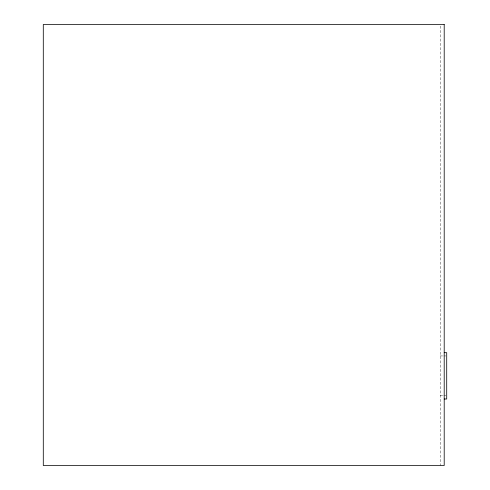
<?xml version="1.0" encoding="UTF-8"?>
<svg xmlns="http://www.w3.org/2000/svg" width="490" height="490" viewBox="0 0 490 490"><rect width="100%" height="100%" fill="white"/><g stroke="black" fill="none" stroke-linecap="round" stroke-linejoin="round"><path stroke-width="0.37" stroke-dasharray="2.45 1.84" d="M440.192 355.942L443.089 355.942M443.811 355.942L445.986 355.942M440.192 395.749L443.089 395.749M443.811 395.749L445.986 395.749M440.192 26.031L440.192 465.5"/><path stroke-width="0.73" d="M444.203 352.684L446.709 352.684L446.709 399.007L444.203 399.007M444.203 24.5L43.292 24.5L43.292 465.5L444.203 465.5L444.203 24.5"/></g></svg>
